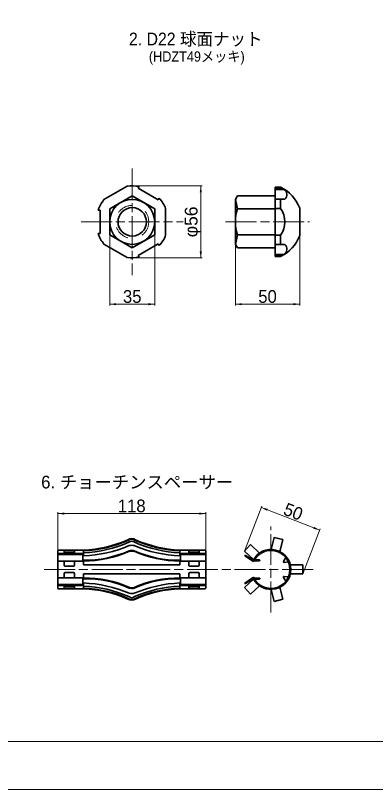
# Model space of a CAD drawing. Units: millimetres at full size, sheet at 1:2. Extents: x 2154 to 3836, y 976 to 2164.
# Drawn here: x 2618 to 2898, y 976 to 1578 of the extents above; entities that cross this region are included whole.
import ezdxf
from ezdxf.enums import TextEntityAlignment as Align

# ---------------------------------------------------------------- set-up
doc = ezdxf.new("R2010")
doc.units = ezdxf.units.MM
doc.header["$LTSCALE"] = 2
for name, pattern in [('CHAIN', [18.5, 12, -1.5, 3.5, -1.5]), ('DASHED_SPACED', [12, 6, -6]), ('USER1', [9, 4.5, -4.5])]:
    doc.linetypes.add(name, pattern=pattern)
for name, color, linetype, lineweight in [('1外形線', 7, 'Continuous', 35), ('3隠れ線', 2, 'USER1', 13), ('4中心線', 1, 'CHAIN', 15), ('6寸法線', 4, 'Continuous', 13), ('7 枠・タイトル', 7, 'Continuous', 13), ('Defpoints_2', 7, 'Continuous', 13)]:
    doc.layers.add(name, color=color, linetype=linetype, lineweight=lineweight)
doc.styles.add('ＭＳ Ｐゴシック', font='')
doc.styles.get('ＭＳ Ｐゴシック').set_extended_font_data('MS PGothic')

# ---------------------------------------------------------------- blocks, each defined once
blk = doc.blocks.new('filled_arrow')
at = {"color": 0, "linetype": 'Continuous', "lineweight": -2}
blk.add_solid([(7.5, 1.25), (0, 0), (7.5, -1.25)], dxfattribs=at)

msp = doc.modelspace()

# ---------------------------------------------------------------- linework, layer by layer
at = {"layer": '1外形線'}
for p, q in [((2686.916, 1435.123), (2704.916, 1445.515)), ((2713.621, 1443.953), (2714.379, 1445.264)), ((2729.21, 1434.953), (2713.621, 1443.953)), ((2820.134, 1444.802), (2820.134, 1390.802)), ((2820.134, 1444.802), (2824.134, 1444.802)), ((2820.134, 1444.348), (2825.033, 1444.348)), ((2820.134, 1443.087), (2827.203, 1443.087)), ((2824.134, 1444.348), (2824.134, 1444.802)), ((2691.416, 1427.906), (2708.916, 1438.01)), ((2708.916, 1438.01), (2726.416, 1427.906)), ((2729.21, 1434.953), (2729.967, 1436.264)), ((2790.697, 1438.01), (2789.134, 1435.302)), ((2789.134, 1435.302), (2789.134, 1400.302)), ((2789.134, 1435.302), (2790.697, 1427.906)), ((2790.697, 1438.01), (2820.134, 1438.01)), ((2820.134, 1435.348), (2827.677, 1435.348)), ((2824.134, 1428.195), (2824.134, 1435.348)), ((2691.416, 1427.906), (2691.416, 1407.699)), ((2726.416, 1427.906), (2726.416, 1407.699)), ((2734.916, 1428.195), (2734.916, 1407.41)), ((2790.697, 1427.906), (2820.134, 1427.906)), ((2820.134, 1428.195), (2824.134, 1428.195)), ((2839.134, 1428.371), (2839.134, 1407.234)), ((2683.916, 1426.802), (2682.402, 1426.802)), ((2683.916, 1426.802), (2683.916, 1408.802)), ((2683.916, 1408.802), (2682.402, 1408.802)), ((2691.416, 1407.699), (2708.916, 1397.595)), ((2708.916, 1397.595), (2726.416, 1407.699)), ((2789.134, 1400.302), (2790.697, 1407.699)), ((2790.697, 1407.699), (2820.134, 1407.699)), ((2820.134, 1407.41), (2824.134, 1407.41)), ((2824.134, 1400.257), (2824.134, 1407.41)), ((2704.916, 1390.09), (2686.916, 1400.482)), ((2713.621, 1391.652), (2729.21, 1400.652)), ((2729.21, 1400.652), (2729.967, 1399.341)), ((2790.697, 1397.595), (2789.134, 1400.302)), ((2790.697, 1397.595), (2820.134, 1397.595)), ((2820.134, 1400.257), (2827.677, 1400.257)), ((2713.621, 1391.652), (2714.379, 1390.341)), ((2820.134, 1392.518), (2827.203, 1392.518)), ((2820.134, 1391.257), (2825.033, 1391.257)), ((2820.134, 1390.802), (2824.134, 1390.802)), ((2824.134, 1390.802), (2824.134, 1391.257)), ((2705.827, 1170.065), (2705.728, 1170.007)), ((2706.727, 1168.865), (2706.331, 1168.634)), ((2710.723, 1168.634), (2710.327, 1168.865)), ((2711.326, 1170.007), (2711.227, 1170.065)), ((2819.349, 1172.329), (2817.008, 1162.963)), ((2819.349, 1172.329), (2826.14, 1170.631)), ((2826.14, 1170.631), (2823.799, 1161.265)), ((2651.027, 1161.965), (2651.027, 1132.965)), ((2671.027, 1162.465), (2651.527, 1162.465)), ((2656.027, 1162.465), (2656.027, 1159.965)), ((2664.027, 1162.465), (2664.027, 1159.965)), ((2671.027, 1161.965), (2671.027, 1159.165)), ((2671.027, 1161.965), (2671.027, 1157.973)), ((2746.027, 1162.465), (2765.527, 1162.465)), ((2746.027, 1161.965), (2746.027, 1157.973)), ((2753.027, 1162.465), (2753.027, 1159.965)), ((2761.027, 1162.465), (2761.027, 1159.965)), ((2766.027, 1161.965), (2766.027, 1132.965)), ((2800.821, 1166.74), (2796.101, 1161.571)), ((2800.821, 1166.74), (2807.95, 1160.231)), ((2669.676, 1159.965), (2651.827, 1159.965)), ((2669.595, 1159.165), (2651.827, 1159.165)), ((2664.027, 1160.965), (2656.027, 1160.965)), ((2670.489, 1159.165), (2670.489, 1153.965)), ((2671.111, 1160.467), (2671.027, 1160.463)), ((2671.027, 1159.165), (2671.027, 1157.973)), ((2746.565, 1159.165), (2746.565, 1153.965)), ((2746.827, 1159.965), (2765.227, 1159.965)), ((2746.827, 1159.165), (2765.227, 1159.165)), ((2753.027, 1160.965), (2761.027, 1160.965)), ((2796.101, 1161.571), (2803.23, 1155.062)), ((2796.797, 1158.654), (2796.413, 1158.068)), ((2803.262, 1153.577), (2796.413, 1158.068)), ((2802.98, 1154.599), (2796.797, 1158.654)), ((2828.305, 1156.701), (2826.527, 1153.758)), ((2671.027, 1153.965), (2651.027, 1153.965)), ((2656.027, 1153.165), (2656.027, 1150.765)), ((2663.227, 1153.965), (2656.827, 1153.965)), ((2663.227, 1149.965), (2656.827, 1149.965)), ((2664.027, 1153.165), (2664.027, 1150.765)), ((2671.027, 1154.665), (2671.027, 1153.965)), ((2671.027, 1153.965), (2671.027, 1150.965)), ((2671.027, 1150.965), (2746.027, 1150.965)), ((2746.027, 1154.665), (2746.027, 1153.965)), ((2746.027, 1153.965), (2766.027, 1153.965)), ((2746.027, 1153.965), (2746.027, 1150.965)), ((2753.027, 1153.165), (2753.027, 1150.765)), ((2753.827, 1153.965), (2760.227, 1153.965)), ((2753.827, 1149.965), (2760.227, 1149.965)), ((2761.027, 1153.165), (2761.027, 1150.765)), ((2803.952, 1154.216), (2807.797, 1154.208)), ((2803.953, 1154.916), (2807.798, 1154.908)), ((2827.026, 1152.903), (2830.358, 1153.264)), ((2831.841, 1150.965), (2841.495, 1150.965)), ((2841.495, 1150.965), (2841.495, 1143.965)), ((2656.027, 1141.765), (2656.027, 1144.165)), ((2663.227, 1144.965), (2656.827, 1144.965)), ((2664.027, 1141.765), (2664.027, 1144.165)), ((2671.027, 1143.965), (2746.027, 1143.965)), ((2671.027, 1143.965), (2671.027, 1140.265)), ((2746.027, 1143.965), (2746.027, 1140.265)), ((2753.027, 1141.765), (2753.027, 1144.165)), ((2753.827, 1144.965), (2760.227, 1144.965)), ((2761.027, 1141.765), (2761.027, 1144.165)), ((2831.841, 1143.965), (2841.495, 1143.965)), ((2671.027, 1140.965), (2651.027, 1140.965)), ((2663.227, 1140.965), (2656.827, 1140.965)), ((2670.489, 1135.765), (2670.489, 1140.965)), ((2746.027, 1140.965), (2766.027, 1140.965)), ((2746.565, 1135.765), (2746.565, 1140.965)), ((2753.827, 1140.965), (2760.227, 1140.965)), ((2796.101, 1133.359), (2803.23, 1139.868)), ((2803.262, 1141.353), (2796.413, 1136.862)), ((2802.98, 1140.331), (2796.797, 1136.276)), ((2803.952, 1140.714), (2807.797, 1140.722)), ((2803.953, 1140.014), (2807.798, 1140.022)), ((2828.305, 1138.229), (2826.527, 1141.172)), ((2827.026, 1142.027), (2830.358, 1141.666)), ((2671.027, 1132.465), (2651.527, 1132.465)), ((2669.644, 1135.765), (2651.827, 1135.765)), ((2669.774, 1134.965), (2651.827, 1134.965)), ((2656.027, 1134.965), (2656.027, 1132.465)), ((2664.027, 1133.965), (2656.027, 1133.965)), ((2664.027, 1134.965), (2664.027, 1132.465)), ((2671.027, 1136.957), (2671.027, 1132.965)), ((2746.027, 1136.957), (2746.027, 1132.965)), ((2746.027, 1132.465), (2765.527, 1132.465)), ((2746.827, 1135.765), (2765.227, 1135.765)), ((2746.827, 1134.965), (2765.227, 1134.965)), ((2753.027, 1134.965), (2753.027, 1132.465)), ((2753.027, 1133.965), (2761.027, 1133.965)), ((2761.027, 1134.965), (2761.027, 1132.465)), ((2800.821, 1128.19), (2796.101, 1133.359)), ((2796.797, 1136.276), (2796.413, 1136.862)), ((2800.821, 1128.19), (2807.95, 1134.699)), ((2819.349, 1122.601), (2817.008, 1131.967)), ((2826.14, 1124.299), (2823.799, 1133.665)), ((2706.727, 1126.065), (2706.331, 1126.296)), ((2710.723, 1126.296), (2710.327, 1126.065)), ((2819.349, 1122.601), (2826.14, 1124.299))]:
    msp.add_line(p, q, dxfattribs=at)
for radius in [17.5, 11.05]:
    msp.add_circle((2708.916, 1417.802), radius, dxfattribs=at)
for centre, radius, start, end in [((2708.916, 1417.802), 28, 78.74934, 98.21321), ((2811.057, 1417.802), 30, 20.62761, 64.15807), ((2823.633, 1438.984), 5.439, 318.04281, 48.97274), ((2708.916, 1417.802), 28, 141.78679, 161.25066), ((2708.916, 1417.802), 28, 21.78679, 41.25066), ((2822.464, 1417.802), 33.335, 162.35654, 197.64346), ((2810.489, 1417.802), 17.151, 322.70509, 37.29491), ((2708.916, 1417.802), 28, 198.74934, 218.21321), ((2708.916, 1417.802), 28, 318.74934, 338.21321), ((2811.057, 1417.802), 30, 295.84193, 339.37239), ((2823.633, 1396.621), 5.439, 311.02726, 41.95719), ((2708.916, 1417.802), 28, 261.78679, 281.25066), ((2666.984, 1258.292), 95.912, 272.416, 293.6945), ((2666.984, 1258.292), 96.412, 272.416, 293.6945), ((2666.984, 1258.292), 97.912, 272.416, 293.6945), ((2708.527, 1166.465), 5, 53.1301, 126.8699), ((2708.527, 1166.465), 5, 53.1301, 126.8699), ((2708.527, 1166.465), 4.5, 53.1301, 126.8699), ((2708.527, 1166.465), 4.5, 53.1301, 126.8699), ((2708.527, 1166.465), 3, 53.1301, 126.8699), ((2708.527, 1166.465), 3, 53.1301, 126.8699), ((2750.07, 1258.292), 97.912, 246.3055, 267.584), ((2750.07, 1258.292), 96.412, 246.3055, 267.584), ((2750.07, 1258.292), 95.912, 246.3055, 267.584), ((2651.527, 1161.965), 0.5, 90, 180), ((2666.267, 1261.683), 103.82, 272.62782, 292.81684), ((2672.53, 1236.965), 82.313, 268.95342, 294.39429), ((2708.527, 1157.465), 8.754, 76.79325, 103.20675), ((2708.575, 1152.543), 9.676, 78.35898, 102.2162), ((2708.527, 1157.465), 4.754, 76.79325, 103.20675), ((2750.787, 1261.683), 103.82, 247.18316, 267.37218), ((2744.524, 1236.965), 82.313, 245.60571, 271.04658), ((2765.527, 1161.965), 0.5, 0, 90), ((2816.741, 1147.465), 15.5, 207.40198, 152.59802), ((2816.741, 1147.465), 14.8, 204.39036, 155.60964), ((2651.827, 1159.165), 0.8, 90, 180), ((2651.827, 1158.365), 0.8, 90, 180), ((2669.689, 1159.165), 0.8, 0, 90), ((2669.689, 1158.365), 0.8, 0, 90), ((2672.53, 1236.965), 82.813, 268.95342, 294.39429), ((2708.575, 1152.543), 9.176, 78.35898, 102.2162), ((2744.524, 1236.965), 82.813, 245.60571, 271.04658), ((2747.365, 1159.165), 0.8, 90, 180), ((2747.365, 1158.365), 0.8, 90, 180), ((2765.227, 1159.165), 0.8, 0, 90), ((2765.227, 1158.365), 0.8, 0, 90), ((2656.827, 1153.165), 0.8, 90, 180), ((2656.827, 1150.765), 0.8, 180, 270), ((2663.227, 1153.165), 0.8, 0, 90), ((2663.227, 1150.765), 0.8, 270, 0), ((2753.827, 1153.165), 0.8, 90, 180), ((2753.827, 1150.765), 0.8, 180, 270), ((2760.227, 1153.165), 0.8, 0, 90), ((2760.227, 1150.765), 0.8, 270, 0), ((2807.798, 1154.558), 0.35, 269.75713, 90), ((2826.902, 1153.404), 0.516, 136.6958, 283.91413), ((2656.827, 1144.165), 0.8, 90, 180), ((2663.227, 1144.165), 0.8, 0, 90), ((2753.827, 1144.165), 0.8, 90, 180), ((2760.227, 1144.165), 0.8, 0, 90), ((2656.827, 1141.765), 0.8, 180, 270), ((2663.227, 1141.765), 0.8, 270, 0), ((2672.53, 1057.965), 82.813, 65.60571, 91.04658), ((2672.53, 1057.965), 82.313, 65.60571, 91.04658), ((2744.524, 1057.965), 82.813, 88.95342, 114.39429), ((2744.524, 1057.965), 82.313, 88.95342, 114.39429), ((2753.827, 1141.765), 0.8, 180, 270), ((2760.227, 1141.765), 0.8, 270, 0), ((2807.798, 1140.372), 0.35, 270, 90.24287), ((2826.902, 1141.526), 0.516, 76.08587, 223.3042), ((2651.827, 1136.565), 0.8, 180, 270), ((2651.827, 1135.765), 0.8, 180, 270), ((2651.527, 1132.965), 0.5, 180, 270), ((2669.689, 1136.565), 0.8, 270, 0), ((2669.689, 1135.765), 0.8, 270, 0), ((2666.267, 1033.247), 103.82, 67.18316, 87.37218), ((2666.984, 1036.638), 95.912, 66.3055, 87.584), ((2666.984, 1036.638), 96.412, 66.3055, 87.584), ((2666.984, 1036.638), 97.912, 66.3055, 87.584), ((2708.575, 1142.387), 9.676, 257.7838, 281.64102), ((2708.575, 1142.387), 9.176, 257.7838, 281.64102), ((2750.787, 1033.247), 103.82, 92.62782, 112.81684), ((2750.07, 1036.638), 97.912, 92.416, 113.6945), ((2750.07, 1036.638), 96.412, 92.416, 113.6945), ((2750.07, 1036.638), 95.912, 92.416, 113.6945), ((2747.365, 1136.565), 0.8, 180, 270), ((2747.365, 1135.765), 0.8, 180, 270), ((2765.227, 1136.565), 0.8, 270, 0), ((2765.227, 1135.765), 0.8, 270, 0), ((2765.527, 1132.965), 0.5, 270, 0), ((2708.527, 1137.465), 8.754, 256.79325, 283.20675), ((2708.527, 1128.465), 3, 233.1301, 306.8699), ((2708.527, 1128.465), 5, 233.1301, 306.8699), ((2708.527, 1128.465), 4.5, 233.1301, 306.8699)]:
    msp.add_arc(centre, radius, start, end, dxfattribs=at)
at = {"layer": '3隠れ線', "linetype": 'DASHED_SPACED'}
msp.add_circle((2708.916, 1417.802), 12.85, dxfattribs=at)
at = {"layer": '4中心線'}
for p, q in [((2708.916, 1459.302), (2708.916, 1376.302)), ((2669.215, 1417.802), (2748.616, 1417.802)), ((2781.573, 1417.802), (2846.762, 1417.802)), ((2816.741, 1113.991), (2816.741, 1180.94)), ((2640.52, 1147.465), (2850.537, 1147.465))]:
    msp.add_line(p, q, dxfattribs=at)
at = {"layer": '6寸法線'}
for p, q in [((2708.978, 1445.802), (2763.221, 1445.802)), ((2762.221, 1445.802), (2762.221, 1389.802)), ((2691.416, 1407.636), (2691.416, 1352.775)), ((2726.416, 1407.636), (2726.416, 1352.775)), ((2839.134, 1407.171), (2839.134, 1352.775)), ((2789.134, 1401.624), (2789.134, 1352.775)), ((2708.978, 1389.802), (2763.221, 1389.802)), ((2691.416, 1353.775), (2726.416, 1353.775)), ((2789.134, 1353.775), (2839.134, 1353.775)), ((2796.123, 1161.629), (2809.675, 1196.569)), ((2809.313, 1195.637), (2854.707, 1178.031)), ((2651.027, 1162.028), (2651.027, 1191.9)), ((2651.027, 1190.9), (2766.027, 1190.9)), ((2766.027, 1162.028), (2766.027, 1191.9)), ((2841.517, 1144.023), (2855.069, 1178.963))]:
    msp.add_line(p, q, dxfattribs=at)
at = {"layer": '7 枠・タイトル'}
msp.add_line((3780.762, 1013.505), (2210.066, 1013.505), dxfattribs=at)
at = {"layer": 'Defpoints_2'}
msp.add_lwpolyline([(2154.414, 976.281), (3836.414, 976.281), (3836.414, 2164.281), (2154.414, 2164.281)], close=True, dxfattribs=at)

# ---------------------------------------------------------------- block references
at = {"layer": '6寸法線', "xscale": 0.667, "yscale": 0.667}
for p, rotation in [((2762.221, 1445.802), 270), ((2762.221, 1389.802), 90), ((2726.416, 1353.775), 180), ((2839.134, 1353.775), 180), ((2809.313, 1195.637), 338.8), ((2766.027, 1190.9), 180), ((2854.707, 1178.031), 158.8)]:
    msp.add_blockref('filled_arrow', p, dxfattribs=dict(at, rotation=rotation))
for p in [(2691.416, 1353.775), (2789.134, 1353.775), (2651.027, 1190.9)]:
    msp.add_blockref('filled_arrow', p, dxfattribs=at)

# ---------------------------------------------------------------- texts
at = {"layer": '6寸法線', "style": 'ＭＳ Ｐゴシック', "width": 1.05}
msp.add_text('φ56', height=9.897, rotation=90, dxfattribs=at).set_placement((2754.716, 1417.802), align=Align.MIDDLE_CENTER)
at = {"layer": '6寸法線', "style": 'ＭＳ Ｐゴシック'}
for s, p in [('35', (2708.916, 1359.775)), ('50', (2814.134, 1359.775)), ('118', (2708.527, 1196.9))]:
    msp.add_text(s, height=9.897, dxfattribs=at).set_placement(p, align=Align.MIDDLE_CENTER)
msp.add_text('50', height=9.897, rotation=338.801, dxfattribs=at).set_placement((2834.18, 1192.428), align=Align.MIDDLE_CENTER)
at = {"layer": '7 枠・タイトル', "style": 'ＭＳ Ｐゴシック', "width": 0.95}
for s, height, p in [('2. D22 球面ナット', 9.897, (2706.392, 1552.13)), ('(HDZT49メッキ)', 7.918, (2721.889, 1540.088))]:
    msp.add_text(s, height=height, dxfattribs=at).set_placement(p, align=Align.BOTTOM_LEFT)
at = {"layer": '7 枠・タイトル', "style": 'ＭＳ Ｐゴシック'}
msp.add_text('6. チョーチンスペーサー', height=9.897, dxfattribs=at).set_placement((2638.112, 1207.512), align=Align.BOTTOM_LEFT)

doc.saveas('drawing.dxf')
